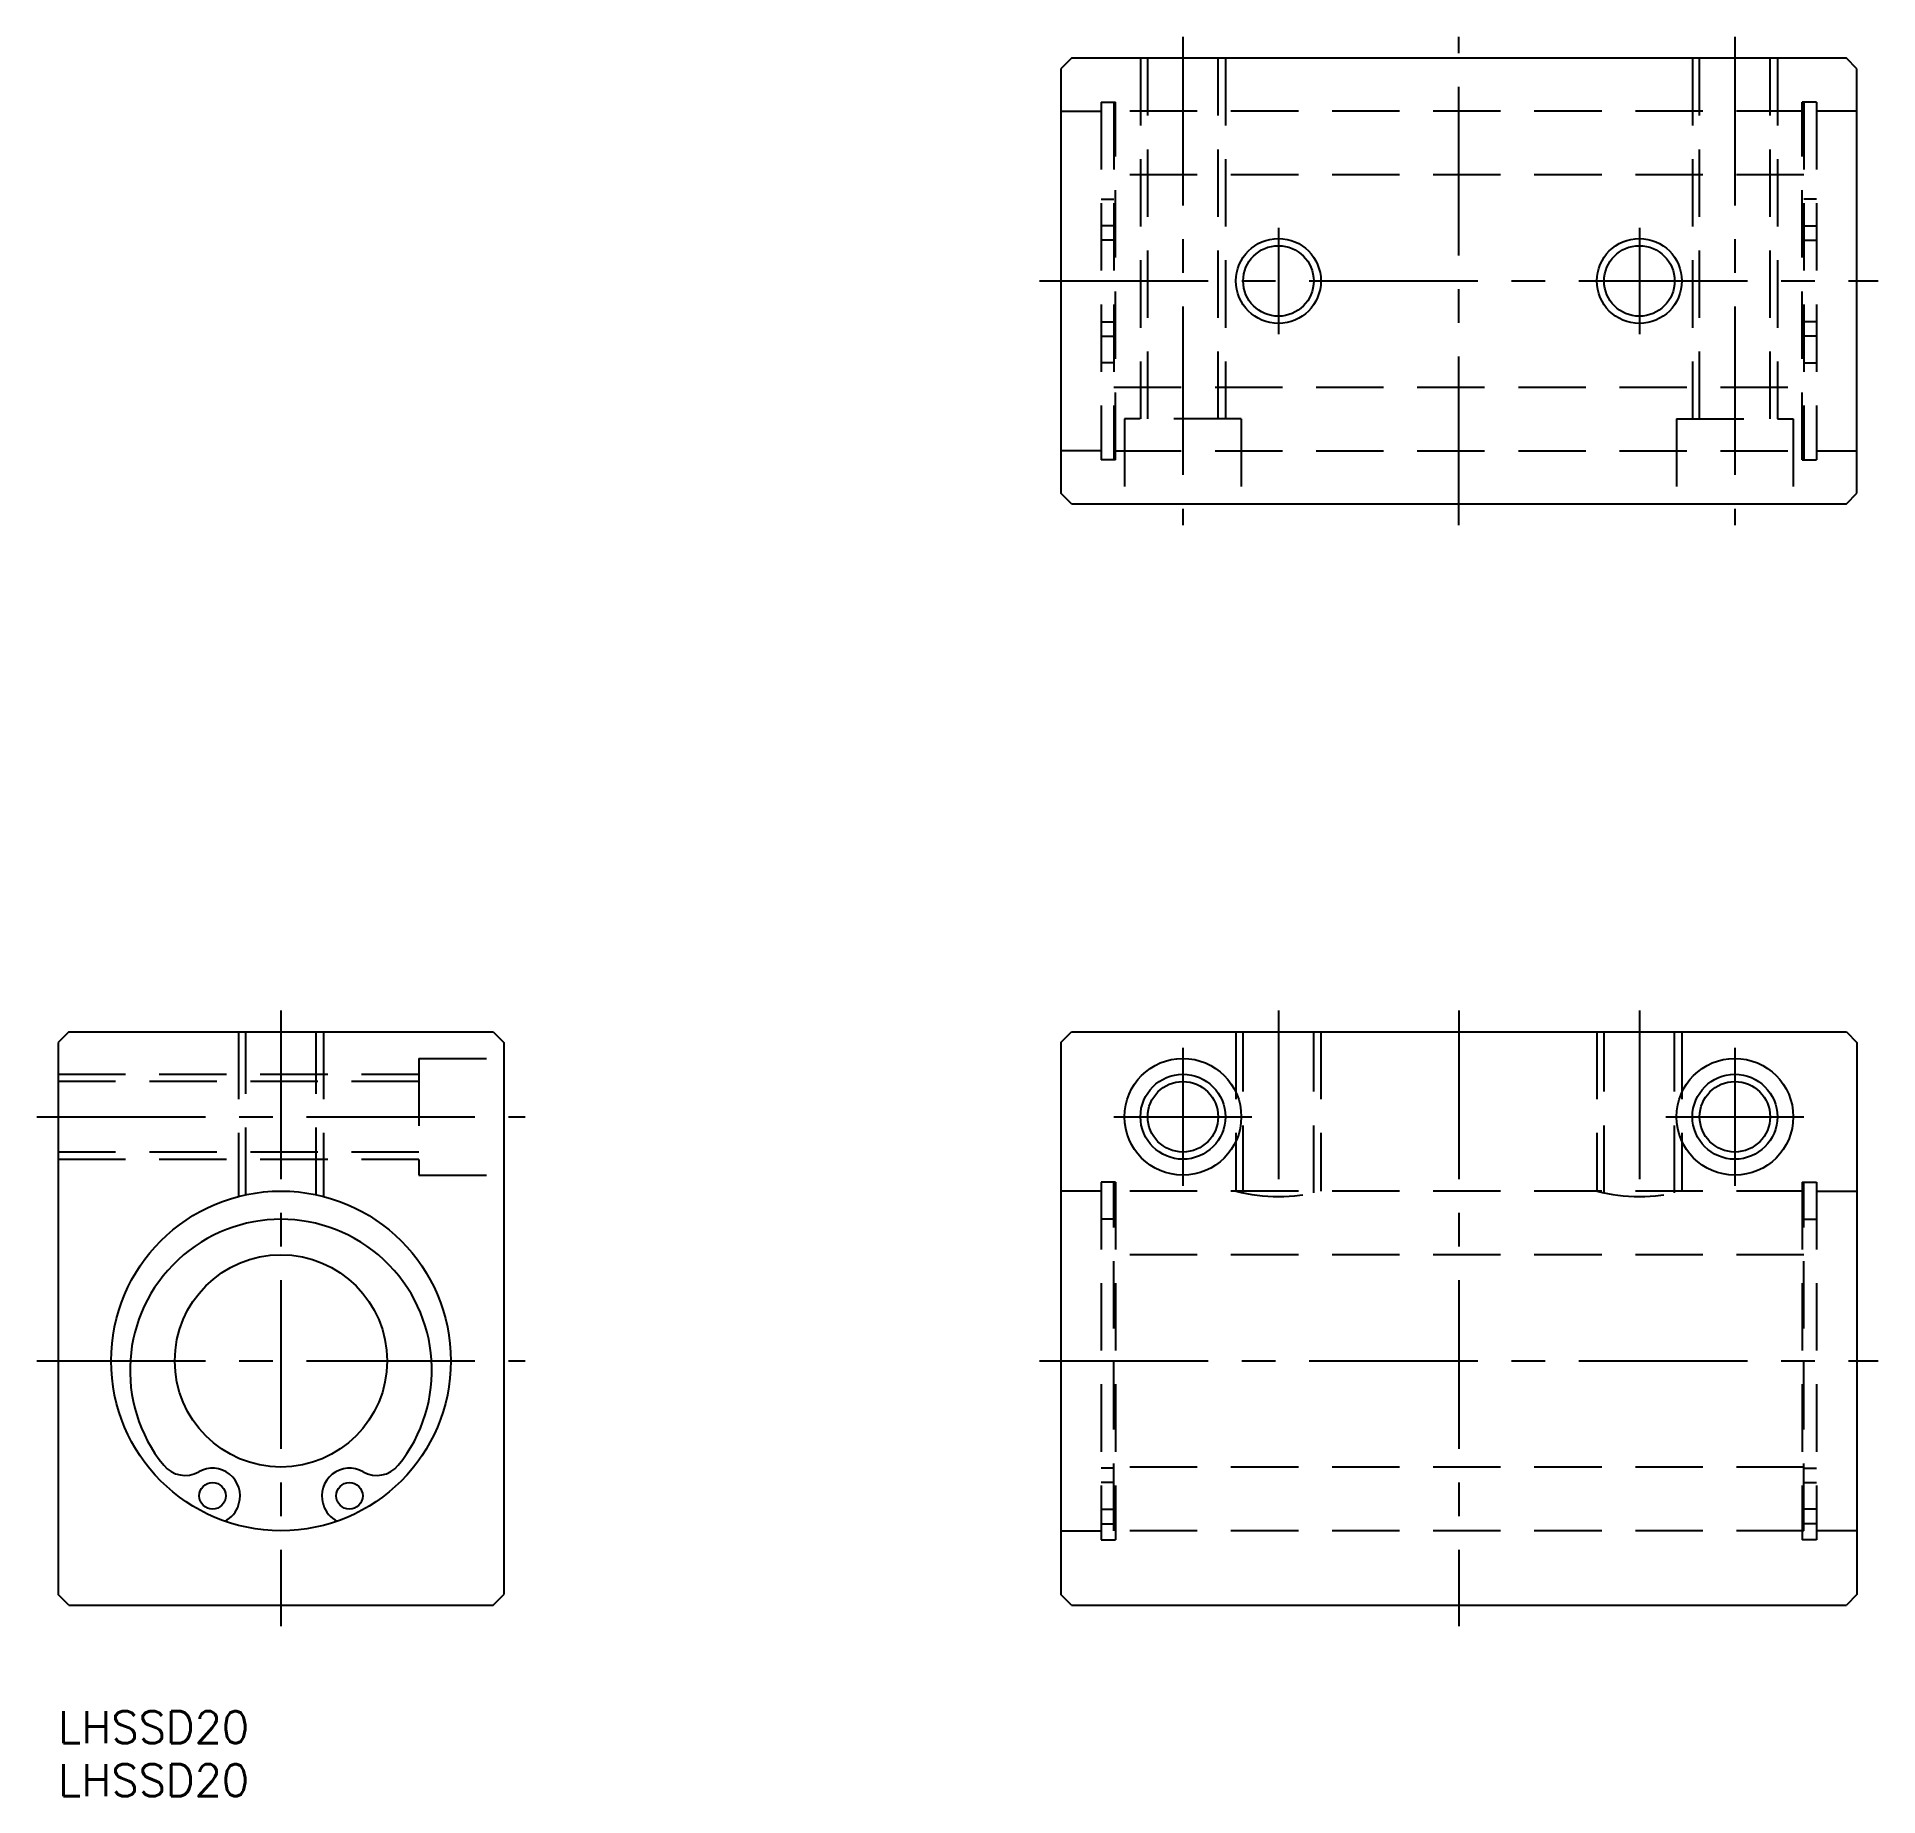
# Model space of a CAD drawing. Extents: x -2 to 171, y -8 to 158.
import ezdxf

# ---------------------------------------------------------------- set-up
doc = ezdxf.new("R2010")
doc.units = 0
doc.header["$LTSCALE"] = 0.5
doc.linetypes.add('CENTER', pattern=[50.8, 31.75, -6.35, 6.35, -6.35])
doc.linetypes.add('DASHED', pattern=[19.05, 12.7, -6.35])
for name, color, linetype in [('MSM_CENTER', 1, 'CENTER'), ('MSM_CONTINUOUS', 7, 'CONTINUOUS'), ('MSM_DASHED', 4, 'DASHED'), ('MSM_NARROW', 5, 'CONTINUOUS'), ('MSM_PART_NUMBER', 7, 'CONTINUOUS')]:
    doc.layers.add(name, color=color, linetype=linetype)
doc.styles.get("Standard").update_dxf_attribs({"font": 'txt.shx', "height": 3, "bigfont": 'bigfont.shx'})

# ---------------------------------------------------------------- blocks, each defined once
blk = doc.blocks.new('*U4')
at = {"layer": 'MSM_PART_NUMBER'}
blk.add_text('LHSSD20', height=3, dxfattribs=at).set_placement((0, -3))
blk = doc.blocks.new('*U5')
at = {"layer": 'MSM_PART_NUMBER'}
blk.add_text('LHSSD20', height=3, dxfattribs=at).set_placement((0, -8))

msp = doc.modelspace()

# ---------------------------------------------------------------- linework, layer by layer
at = {"layer": 'MSM_CENTER'}
for p, q in [((105.97, 157.73), (105.97, 111.73)), ((131.97, 111.73), (131.97, 157.73)), ((157.97, 157.73), (157.97, 111.73)), ((114.97, 139.73), (114.97, 129.73)), ((148.97, 139.73), (148.97, 129.73)), ((92.47, 134.73), (171.47, 134.73)), ((21, 66), (21, 8)), ((114.97, 66), (114.97, 47)), ((131.97, 66), (131.97, 8)), ((148.97, 66), (148.97, 47)), ((105.97, 62.5), (105.97, 49.5)), ((157.97, 62.5), (157.97, 49.5)), ((-2, 56), (44, 56)), ((99.47, 56), (112.47, 56)), ((151.47, 56), (164.47, 56)), ((-2, 33), (44, 33)), ((92.47, 33), (171.47, 33))]:
    msp.add_line(p, q, dxfattribs=at)
at = {"layer": 'MSM_CONTINUOUS'}
for p, q in [((95.47, 155.73), (94.47, 154.73)), ((94.47, 154.73), (94.47, 114.73)), ((168.47, 155.73), (95.47, 155.73)), ((169.47, 154.73), (168.47, 155.73)), ((169.47, 114.73), (169.47, 154.73)), ((95.47, 113.73), (94.47, 114.73)), ((168.47, 113.73), (169.47, 114.73)), ((95.47, 113.73), (168.47, 113.73)), ((1, 64), (0, 63)), ((0, 63), (0, 11)), ((1, 64), (41, 64)), ((41, 64), (42, 63)), ((42, 63), (42, 11)), ((94.47, 63), (95.47, 64)), ((94.47, 63), (94.47, 11)), ((95.47, 64), (168.47, 64)), ((168.47, 64), (169.47, 63)), ((169.47, 63), (169.47, 11)), ((42, 37), (42, 37)), ((17.01, 19.44), (17.04, 19.56)), ((24.96, 19.56), (24.99, 19.44)), ((1, 10), (0, 11)), ((41, 10), (42, 11)), ((95.47, 10), (94.47, 11)), ((169.47, 11), (168.47, 10)), ((1, 10), (41, 10)), ((95.47, 10), (168.47, 10))]:
    msp.add_line(p, q, dxfattribs=at)
for centre, radius in [((114.97, 134.73), 3.32), ((148.97, 134.73), 3.32), ((105.97, 56), 5.5), ((157.97, 56), 5.5), ((105.97, 56), 3.32), ((157.97, 56), 3.32), ((21, 33), 16), ((21, 33), 10), ((14.55, 20.29), 1.25), ((27.45, 20.29), 1.25)]:
    msp.add_circle(centre, radius, dxfattribs=at)
for centre, radius, start, end in [((21, 32.12), 14.22, 320.9849, 219.0151), ((11.97, 24.81), 2.6, 219.0151, 299.7762), ((14.55, 20.29), 2.6, 343.6002, 119.7762), ((27.45, 20.29), 2.6, 60.2238, 196.3998), ((30.03, 24.81), 2.6, 240.2238, 320.9849), ((14.61, 20.15), 2.5, 295.9172, 343.6002), ((27.39, 20.15), 2.5, 196.3998, 244.0828)]:
    msp.add_arc(centre, radius, start, end, dxfattribs=at)
at = {"layer": 'MSM_DASHED'}
for p, q in [((101.97, 155.73), (101.97, 121.73)), ((102.65, 121.73), (102.65, 155.73)), ((109.29, 121.73), (109.29, 155.73)), ((109.97, 155.73), (109.97, 121.73)), ((153.97, 155.73), (153.97, 121.73)), ((154.65, 121.73), (154.65, 155.73)), ((161.29, 121.73), (161.29, 155.73)), ((161.97, 155.73), (161.97, 121.73)), ((98.27, 151.58), (98.27, 117.88)), ((98.27, 151.58), (99.62, 151.58)), ((99.47, 151.58), (99.47, 117.88)), ((99.62, 117.88), (99.62, 151.58)), ((164.32, 117.88), (164.32, 151.58)), ((165.67, 151.58), (164.32, 151.58)), ((164.47, 151.58), (164.47, 117.88)), ((165.67, 151.58), (165.67, 117.88)), ((94.47, 150.73), (98.27, 150.73)), ((164.47, 150.73), (99.47, 150.73)), ((169.47, 150.73), (165.67, 150.73)), ((164.47, 144.73), (99.47, 144.73)), ((98.27, 142.43), (99.47, 142.43)), ((165.67, 142.43), (164.47, 142.43)), ((99.47, 139.93), (98.27, 139.93)), ((164.47, 139.93), (165.67, 139.93)), ((99.47, 138.58), (98.27, 138.58)), ((164.47, 138.58), (165.67, 138.58)), ((98.27, 130.88), (99.47, 130.88)), ((165.67, 130.88), (164.47, 130.88)), ((98.27, 129.53), (99.47, 129.53)), ((165.67, 129.53), (164.47, 129.53)), ((99.47, 127.03), (98.27, 127.03)), ((164.47, 127.03), (165.67, 127.03)), ((99.47, 124.73), (164.47, 124.73)), ((111.47, 121.73), (100.47, 121.73)), ((100.47, 121.73), (100.47, 113.73)), ((111.47, 121.73), (111.47, 113.73)), ((152.47, 121.73), (152.47, 113.73)), ((152.47, 121.73), (163.47, 121.73)), ((163.47, 121.73), (163.47, 113.73)), ((98.27, 118.73), (94.47, 118.73)), ((99.47, 118.73), (164.47, 118.73)), ((165.67, 118.73), (169.47, 118.73)), ((99.62, 117.88), (98.27, 117.88)), ((164.32, 117.88), (165.67, 117.88)), ((17, 64), (17, 48.49)), ((17.68, 48.65), (17.68, 64)), ((24.32, 48.65), (24.32, 64)), ((25, 64), (25, 48.49)), ((110.97, 64), (110.97, 49)), ((111.65, 48.84), (111.65, 64)), ((118.29, 48.84), (118.29, 64)), ((118.97, 64), (118.97, 49)), ((144.97, 64), (144.97, 49)), ((145.65, 48.84), (145.65, 64)), ((152.29, 48.84), (152.29, 64)), ((152.97, 64), (152.97, 49)), ((34, 61.5), (34, 50.5)), ((34, 61.5), (42, 61.5)), ((0, 60), (34, 60)), ((34, 59.32), (0, 59.32)), ((34, 52.68), (0, 52.68)), ((0, 52), (34, 52)), ((34, 50.5), (42, 50.5)), ((98.27, 49), (94.47, 49)), ((99.62, 49.85), (98.27, 49.85)), ((98.27, 49.85), (98.27, 16.15)), ((99.47, 17), (99.47, 49.85)), ((164.47, 49), (99.47, 49)), ((99.62, 49.85), (99.62, 16.15)), ((164.32, 49.85), (165.67, 49.85)), ((164.32, 49.85), (164.32, 16.15)), ((164.47, 17), (164.47, 49.85)), ((165.67, 49.85), (165.67, 16.15)), ((165.67, 49), (169.47, 49)), ((99.47, 46.35), (98.27, 46.35)), ((164.47, 46.35), (165.67, 46.35)), ((164.47, 43), (99.47, 43)), ((99.47, 22.89), (98.27, 22.89)), ((164.47, 23), (99.47, 23)), ((164.47, 22.89), (165.67, 22.89)), ((99.47, 21.54), (98.27, 21.54)), ((164.47, 21.54), (165.67, 21.54)), ((98.27, 19.04), (99.47, 19.04)), ((98.27, 17.65), (99.47, 17.65)), ((165.67, 19.04), (164.47, 19.04)), ((165.67, 17.65), (164.47, 17.65)), ((94.47, 17), (98.27, 17)), ((98.27, 16.15), (99.62, 16.15)), ((164.47, 17), (99.47, 17)), ((165.67, 16.15), (164.32, 16.15)), ((169.47, 17), (165.67, 17))]:
    msp.add_line(p, q, dxfattribs=at)
for centre in [(114.97, 64.49), (148.97, 64.49)]:
    msp.add_arc(centre, 16, 255.5225, 284.4775, dxfattribs=at)
at = {"layer": 'MSM_NARROW'}
for centre in [(114.97, 134.73), (148.97, 134.73), (105.97, 56), (157.97, 56)]:
    msp.add_circle(centre, 4, dxfattribs=at)

# ---------------------------------------------------------------- block references
at = {"layer": 'MSM_CONTINUOUS'}
for name in ['*U4', '*U5']:
    msp.add_blockref(name, (0, 0), dxfattribs=at)

doc.saveas('drawing.dxf')
